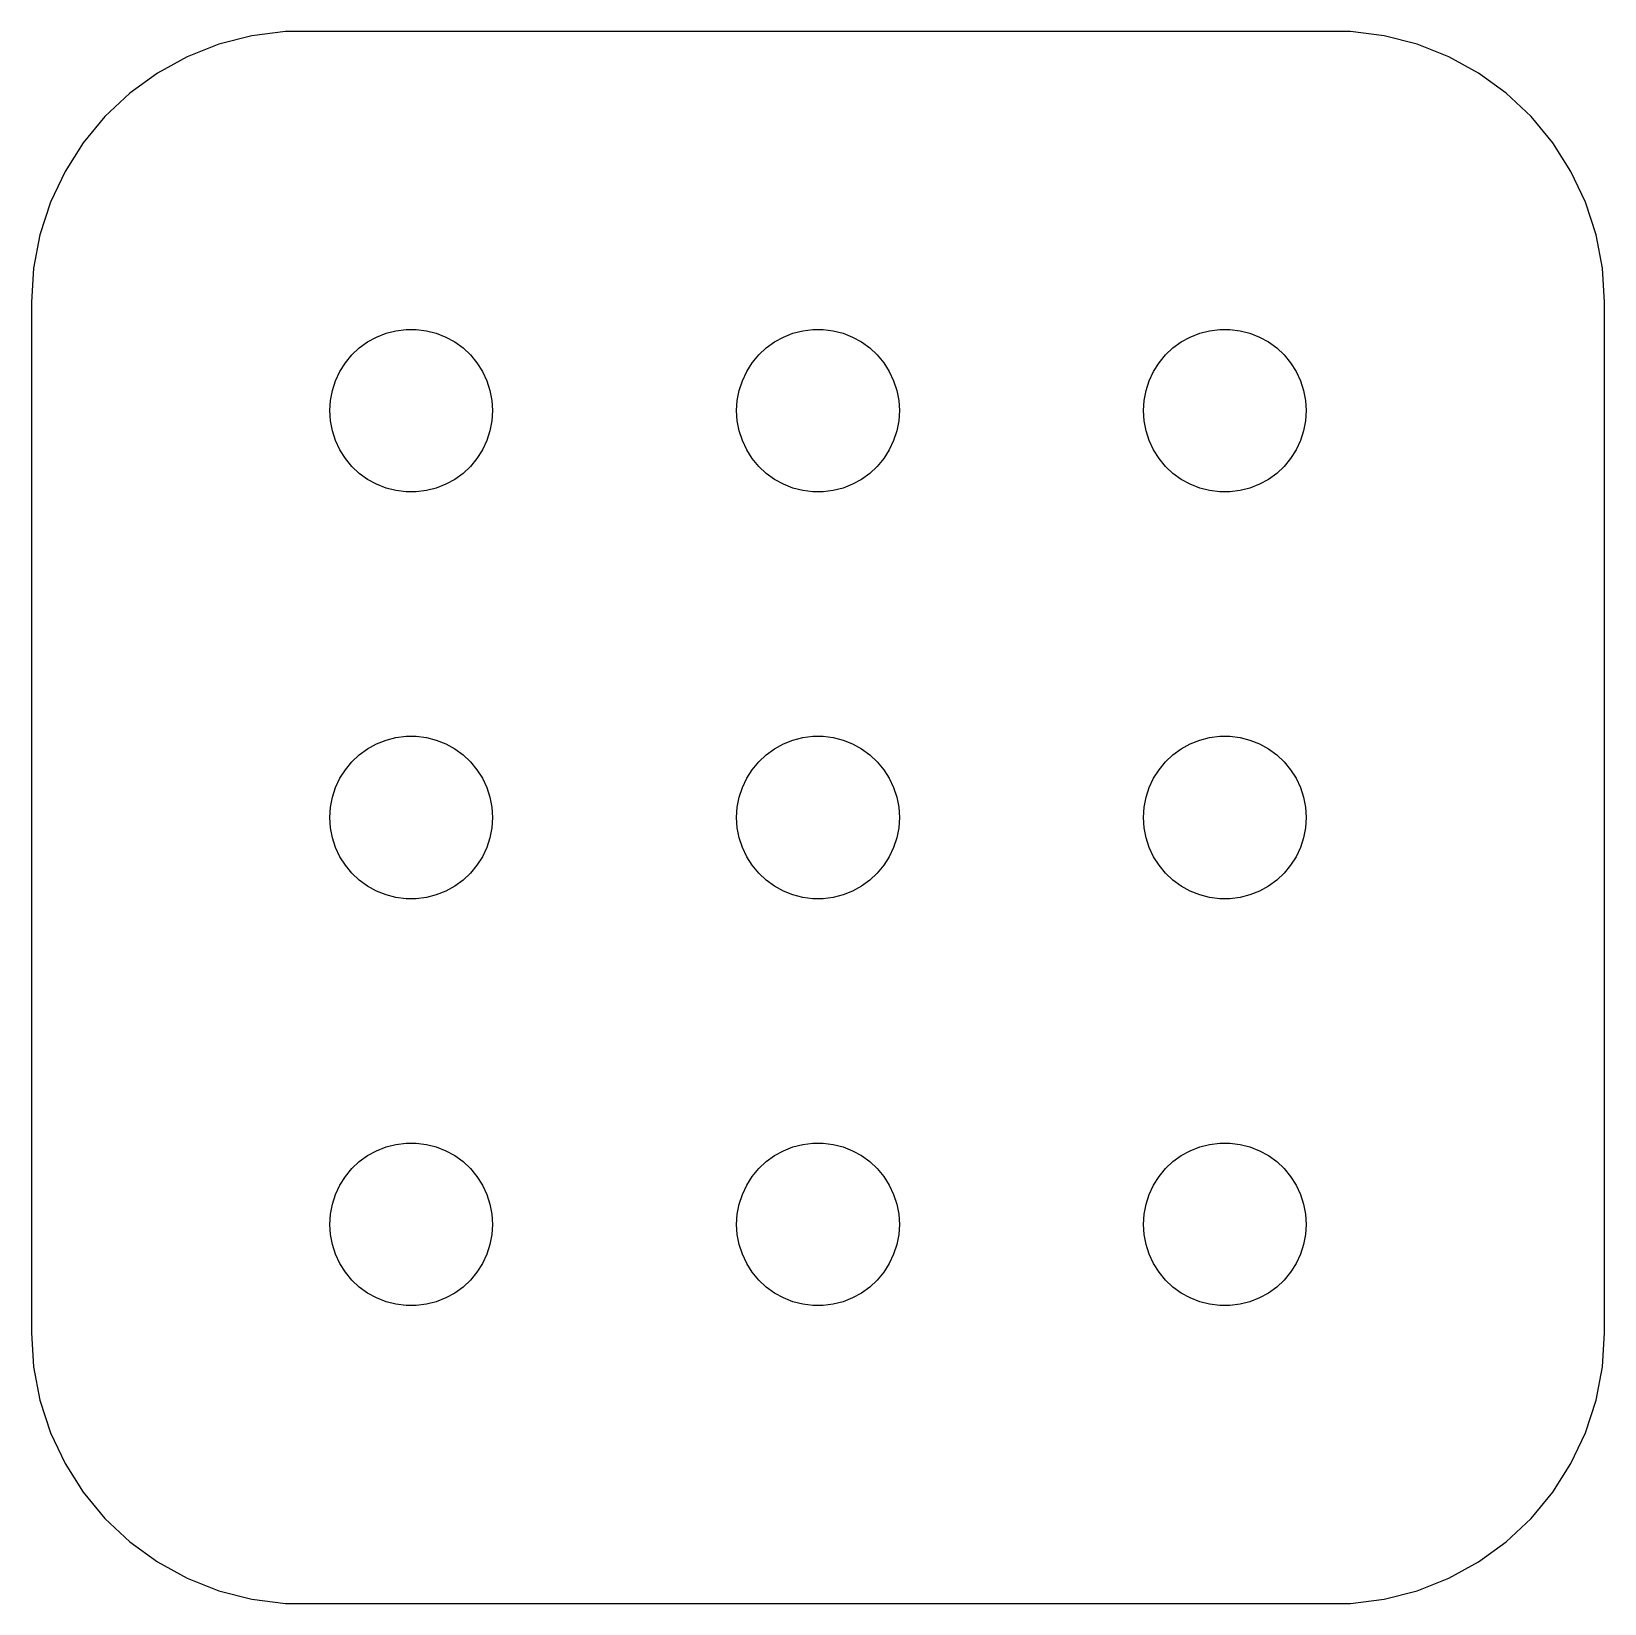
# Model space of a CAD drawing. Header units: metres. Extents: x -14.5 to 14.5, y -14.5 to 14.5.
import ezdxf

# ---------------------------------------------------------------- set-up
doc = ezdxf.new("R2010")
doc.units = ezdxf.units.M

msp = doc.modelspace()

# ---------------------------------------------------------------- linework, layer by layer
for p, q in [((-11.0451, 14.2553), (-11.6289, 14.0241)), ((-10.4369, 14.4114), (-11.0451, 14.2553)), ((-9.81395, 14.4901), (-10.4369, 14.4114)), ((9.81395, 14.4901), (-9.81395, 14.4901)), ((10.4369, 14.4114), (9.81395, 14.4901)), ((11.0451, 14.2553), (10.4369, 14.4114)), ((11.6289, 14.0241), (11.0451, 14.2553)), ((-11.6289, 14.0241), (-12.1791, 13.7216)), ((12.1791, 13.7216), (11.6289, 14.0241)), ((-12.1791, 13.7216), (-12.6871, 13.3526)), ((12.6871, 13.3526), (12.1791, 13.7216)), ((-12.6871, 13.3526), (-13.1448, 12.9227)), ((13.1448, 12.9227), (12.6871, 13.3526)), ((-13.1448, 12.9227), (-13.5451, 12.4389)), ((13.5451, 12.4389), (13.1448, 12.9227)), ((-13.5451, 12.4389), (-13.8815, 11.9088)), ((13.8815, 11.9088), (13.5451, 12.4389)), ((-13.8815, 11.9088), (-14.1489, 11.3406)), ((14.1489, 11.3406), (13.8815, 11.9088)), ((-14.1489, 11.3406), (-14.3429, 10.7434)), ((14.3429, 10.7434), (14.1489, 11.3406)), ((-14.3429, 10.7434), (-14.4606, 10.1267)), ((14.4606, 10.1267), (14.3429, 10.7434)), ((-14.4606, 10.1267), (-14.5, 9.5)), ((14.5, 9.5), (14.4606, 10.1267)), ((-14.5, 9.5), (-14.5, -9.5)), ((14.5, -9.5), (14.5, 9.5)), ((-7.78107, 8.97342), (-7.59418, 8.99704)), ((-7.59418, 8.99704), (-7.40581, 8.99704)), ((-7.40581, 8.99704), (-7.21892, 8.97342)), ((-0.281067, 8.97342), (-0.094177, 8.99704)), ((-0.094177, 8.99704), (0.094177, 8.99704)), ((0.094177, 8.99704), (0.281067, 8.97342)), ((7.21892, 8.97342), (7.40581, 8.99704)), ((7.40581, 8.99704), (7.59418, 8.99704)), ((7.59418, 8.99704), (7.78107, 8.97342)), ((-8.45613, 8.65576), (-8.30373, 8.76648)), ((-8.30373, 8.76648), (-8.13866, 8.85724)), ((-8.13866, 8.85724), (-7.96352, 8.92657)), ((-7.96352, 8.92657), (-7.78107, 8.97342)), ((-7.21892, 8.97342), (-7.03647, 8.92657)), ((-7.03647, 8.92657), (-6.86133, 8.85724)), ((-6.86133, 8.85724), (-6.69626, 8.76648)), ((-6.69626, 8.76648), (-6.54385, 8.65576)), ((-0.956131, 8.65576), (-0.803726, 8.76648)), ((-0.803726, 8.76648), (-0.638657, 8.85724)), ((-0.638657, 8.85724), (-0.463516, 8.92657)), ((-0.463516, 8.92657), (-0.281067, 8.97342)), ((0.281067, 8.97342), (0.463516, 8.92657)), ((0.463516, 8.92657), (0.638657, 8.85724)), ((0.638657, 8.85724), (0.803726, 8.76648)), ((0.803726, 8.76648), (0.956131, 8.65576)), ((6.54385, 8.65576), (6.69626, 8.76648)), ((6.69626, 8.76648), (6.86133, 8.85724)), ((6.86133, 8.85724), (7.03647, 8.92657)), ((7.03647, 8.92657), (7.21892, 8.97342)), ((7.78107, 8.97342), (7.96352, 8.92657)), ((7.96352, 8.92657), (8.13866, 8.85724)), ((8.13866, 8.85724), (8.30373, 8.76648)), ((8.30373, 8.76648), (8.45613, 8.65576)), ((-8.71352, 8.38167), (-8.59344, 8.52681)), ((-8.59344, 8.52681), (-8.45613, 8.65576)), ((-6.54385, 8.65576), (-6.40654, 8.52681)), ((-6.40654, 8.52681), (-6.28647, 8.38167)), ((-1.21352, 8.38167), (-1.09344, 8.52681)), ((-1.09344, 8.52681), (-0.956131, 8.65576)), ((0.956131, 8.65576), (1.09344, 8.52681)), ((1.09344, 8.52681), (1.21352, 8.38167)), ((6.28647, 8.38167), (6.40654, 8.52681)), ((6.40654, 8.52681), (6.54385, 8.65576)), ((8.45613, 8.65576), (8.59344, 8.52681)), ((8.59344, 8.52681), (8.71352, 8.38167)), ((-8.89465, 8.05219), (-8.81445, 8.22263)), ((-8.81445, 8.22263), (-8.71352, 8.38167)), ((-6.28647, 8.38167), (-6.18553, 8.22263)), ((-6.18553, 8.22263), (-6.10533, 8.05219)), ((-1.39465, 8.05219), (-1.31445, 8.22263)), ((-1.31445, 8.22263), (-1.21352, 8.38167)), ((1.21352, 8.38167), (1.31445, 8.22263)), ((1.31445, 8.22263), (1.39465, 8.05219)), ((6.10533, 8.05219), (6.18553, 8.22263)), ((6.18553, 8.22263), (6.28647, 8.38167)), ((8.71352, 8.38167), (8.81445, 8.22263)), ((8.81445, 8.22263), (8.89465, 8.05219)), ((-8.98816, 7.68799), (-8.95287, 7.87303)), ((-8.95287, 7.87303), (-8.89465, 8.05219)), ((-6.10533, 8.05219), (-6.04712, 7.87303)), ((-6.04712, 7.87303), (-6.01183, 7.68799)), ((-1.48816, 7.68799), (-1.45287, 7.87303)), ((-1.45287, 7.87303), (-1.39465, 8.05219)), ((1.39465, 8.05219), (1.45287, 7.87303)), ((1.45287, 7.87303), (1.48816, 7.68799)), ((6.01183, 7.68799), (6.04712, 7.87303)), ((6.04712, 7.87303), (6.10533, 8.05219)), ((8.89465, 8.05219), (8.95287, 7.87303)), ((8.95287, 7.87303), (8.98816, 7.68799)), ((-9, 7.5), (-8.98816, 7.68799)), ((-6.01183, 7.68799), (-6, 7.5)), ((-1.5, 7.5), (-1.48816, 7.68799)), ((1.48816, 7.68799), (1.5, 7.5)), ((6, 7.5), (6.01183, 7.68799)), ((8.98816, 7.68799), (9, 7.5)), ((-8.98816, 7.312), (-9, 7.5)), ((-8.95287, 7.12695), (-8.98816, 7.312)), ((-6.01183, 7.312), (-6.04712, 7.12695)), ((-6, 7.5), (-6.01183, 7.312)), ((-1.48816, 7.312), (-1.5, 7.5)), ((-1.45287, 7.12695), (-1.48816, 7.312)), ((1.48816, 7.312), (1.45287, 7.12695)), ((1.5, 7.5), (1.48816, 7.312)), ((6.01183, 7.312), (6, 7.5)), ((6.04712, 7.12695), (6.01183, 7.312)), ((8.98816, 7.312), (8.95287, 7.12695)), ((9, 7.5), (8.98816, 7.312)), ((-8.89465, 6.9478), (-8.95287, 7.12695)), ((-6.04712, 7.12695), (-6.10533, 6.9478)), ((-1.39465, 6.9478), (-1.45287, 7.12695)), ((1.45287, 7.12695), (1.39465, 6.9478)), ((6.10533, 6.9478), (6.04712, 7.12695)), ((8.95287, 7.12695), (8.89465, 6.9478)), ((-8.81445, 6.77736), (-8.89465, 6.9478)), ((-8.71352, 6.61832), (-8.81445, 6.77736)), ((-6.18553, 6.77736), (-6.28647, 6.61832)), ((-6.10533, 6.9478), (-6.18553, 6.77736)), ((-1.31445, 6.77736), (-1.39465, 6.9478)), ((-1.21352, 6.61832), (-1.31445, 6.77736)), ((1.31445, 6.77736), (1.21352, 6.61832)), ((1.39465, 6.9478), (1.31445, 6.77736)), ((6.18553, 6.77736), (6.10533, 6.9478)), ((6.28647, 6.61832), (6.18553, 6.77736)), ((8.81445, 6.77736), (8.71352, 6.61832)), ((8.89465, 6.9478), (8.81445, 6.77736)), ((-8.59344, 6.47318), (-8.71352, 6.61832)), ((-8.45613, 6.34422), (-8.59344, 6.47318)), ((-6.40654, 6.47318), (-6.54385, 6.34422)), ((-6.28647, 6.61832), (-6.40654, 6.47318)), ((-1.09344, 6.47318), (-1.21352, 6.61832)), ((-0.956131, 6.34422), (-1.09344, 6.47318)), ((1.09344, 6.47318), (0.956131, 6.34422)), ((1.21352, 6.61832), (1.09344, 6.47318)), ((6.40654, 6.47318), (6.28647, 6.61832)), ((6.54385, 6.34422), (6.40654, 6.47318)), ((8.59344, 6.47318), (8.45613, 6.34422)), ((8.71352, 6.61832), (8.59344, 6.47318)), ((-8.30373, 6.23351), (-8.45613, 6.34422)), ((-8.13866, 6.14275), (-8.30373, 6.23351)), ((-7.96352, 6.07341), (-8.13866, 6.14275)), ((-6.86133, 6.14275), (-7.03647, 6.07341)), ((-6.69626, 6.23351), (-6.86133, 6.14275)), ((-6.54385, 6.34422), (-6.69626, 6.23351)), ((-0.803726, 6.23351), (-0.956131, 6.34422)), ((-0.638657, 6.14275), (-0.803726, 6.23351)), ((-0.463516, 6.07341), (-0.638657, 6.14275)), ((0.638657, 6.14275), (0.463516, 6.07341)), ((0.803726, 6.23351), (0.638657, 6.14275)), ((0.956131, 6.34422), (0.803726, 6.23351)), ((6.69626, 6.23351), (6.54385, 6.34422)), ((6.86133, 6.14275), (6.69626, 6.23351)), ((7.03647, 6.07341), (6.86133, 6.14275)), ((8.13866, 6.14275), (7.96352, 6.07341)), ((8.30373, 6.23351), (8.13866, 6.14275)), ((8.45613, 6.34422), (8.30373, 6.23351)), ((-7.78107, 6.02657), (-7.96352, 6.07341)), ((-7.59418, 6.00294), (-7.78107, 6.02657)), ((-7.40581, 6.00294), (-7.59418, 6.00294)), ((-7.21892, 6.02657), (-7.40581, 6.00294)), ((-7.03647, 6.07341), (-7.21892, 6.02657)), ((-0.281067, 6.02657), (-0.463516, 6.07341)), ((-0.094177, 6.00294), (-0.281067, 6.02657)), ((0.094177, 6.00294), (-0.094177, 6.00294)), ((0.281067, 6.02657), (0.094177, 6.00294)), ((0.463516, 6.07341), (0.281067, 6.02657)), ((7.21892, 6.02657), (7.03647, 6.07341)), ((7.40581, 6.00294), (7.21892, 6.02657)), ((7.59418, 6.00294), (7.40581, 6.00294)), ((7.78107, 6.02657), (7.59418, 6.00294)), ((7.96352, 6.07341), (7.78107, 6.02657)), ((-7.96352, 1.42657), (-7.78107, 1.47342)), ((-7.78107, 1.47342), (-7.59418, 1.49704)), ((-7.59418, 1.49704), (-7.40581, 1.49704)), ((-7.40581, 1.49704), (-7.21892, 1.47342)), ((-7.21892, 1.47342), (-7.03647, 1.42657)), ((-0.463516, 1.42657), (-0.281067, 1.47342)), ((-0.281067, 1.47342), (-0.094177, 1.49704)), ((-0.094177, 1.49704), (0.094177, 1.49704)), ((0.094177, 1.49704), (0.281067, 1.47342)), ((0.281067, 1.47342), (0.463516, 1.42657)), ((7.03647, 1.42657), (7.21892, 1.47342)), ((7.21892, 1.47342), (7.40581, 1.49704)), ((7.40581, 1.49704), (7.59418, 1.49704)), ((7.59418, 1.49704), (7.78107, 1.47342)), ((7.78107, 1.47342), (7.96352, 1.42657)), ((-8.45613, 1.15576), (-8.30373, 1.26648)), ((-8.30373, 1.26648), (-8.13866, 1.35724)), ((-8.13866, 1.35724), (-7.96352, 1.42657)), ((-7.03647, 1.42657), (-6.86133, 1.35724)), ((-6.86133, 1.35724), (-6.69626, 1.26648)), ((-6.69626, 1.26648), (-6.54385, 1.15576)), ((-0.956131, 1.15576), (-0.803726, 1.26648)), ((-0.803726, 1.26648), (-0.638657, 1.35724)), ((-0.638657, 1.35724), (-0.463516, 1.42657)), ((0.463516, 1.42657), (0.638657, 1.35724)), ((0.638657, 1.35724), (0.803726, 1.26648)), ((0.803726, 1.26648), (0.956131, 1.15576)), ((6.54385, 1.15576), (6.69626, 1.26648)), ((6.69626, 1.26648), (6.86133, 1.35724)), ((6.86133, 1.35724), (7.03647, 1.42657)), ((7.96352, 1.42657), (8.13866, 1.35724)), ((8.13866, 1.35724), (8.30373, 1.26648)), ((8.30373, 1.26648), (8.45613, 1.15576)), ((-8.81445, 0.722626), (-8.71352, 0.881668)), ((-8.71352, 0.881668), (-8.59344, 1.02681)), ((-8.59344, 1.02681), (-8.45613, 1.15576)), ((-6.54385, 1.15576), (-6.40654, 1.02681)), ((-6.40654, 1.02681), (-6.28647, 0.881668)), ((-6.28647, 0.881668), (-6.18553, 0.722626)), ((-1.31445, 0.722626), (-1.21352, 0.881668)), ((-1.21352, 0.881668), (-1.09344, 1.02681)), ((-1.09344, 1.02681), (-0.956131, 1.15576)), ((0.956131, 1.15576), (1.09344, 1.02681)), ((1.09344, 1.02681), (1.21352, 0.881668)), ((1.21352, 0.881668), (1.31445, 0.722626)), ((6.18553, 0.722626), (6.28647, 0.881668)), ((6.28647, 0.881668), (6.40654, 1.02681)), ((6.40654, 1.02681), (6.54385, 1.15576)), ((8.45613, 1.15576), (8.59344, 1.02681)), ((8.59344, 1.02681), (8.71352, 0.881668)), ((8.71352, 0.881668), (8.81445, 0.722626)), ((-8.89465, 0.552185), (-8.81445, 0.722626)), ((-6.18553, 0.722626), (-6.10533, 0.552185)), ((-1.39465, 0.552185), (-1.31445, 0.722626)), ((1.31445, 0.722626), (1.39465, 0.552185)), ((6.10533, 0.552185), (6.18553, 0.722626)), ((8.81445, 0.722626), (8.89465, 0.552185)), ((-8.98816, 0.187988), (-8.95287, 0.373032)), ((-8.95287, 0.373032), (-8.89465, 0.552185)), ((-6.10533, 0.552185), (-6.04712, 0.373032)), ((-6.04712, 0.373032), (-6.01183, 0.187988)), ((-1.48816, 0.187988), (-1.45287, 0.373032)), ((-1.45287, 0.373032), (-1.39465, 0.552185)), ((1.39465, 0.552185), (1.45287, 0.373032)), ((1.45287, 0.373032), (1.48816, 0.187988)), ((6.01183, 0.187988), (6.04712, 0.373032)), ((6.04712, 0.373032), (6.10533, 0.552185)), ((8.89465, 0.552185), (8.95287, 0.373032)), ((8.95287, 0.373032), (8.98816, 0.187988)), ((-9, 0), (-8.98816, 0.187988)), ((-8.98816, -0.187988), (-9, 0)), ((-6.01183, 0.187988), (-6, 0)), ((-6, 0), (-6.01183, -0.187988)), ((-1.5, 0), (-1.48816, 0.187988)), ((-1.48816, -0.187988), (-1.5, 0)), ((1.48816, 0.187988), (1.5, 0)), ((1.5, 0), (1.48816, -0.187988)), ((6, 0), (6.01183, 0.187988)), ((6.01183, -0.187988), (6, 0)), ((8.98816, 0.187988), (9, 0)), ((9, 0), (8.98816, -0.187988)), ((-8.95287, -0.373032), (-8.98816, -0.187988)), ((-6.01183, -0.187988), (-6.04712, -0.373032)), ((-1.45287, -0.373032), (-1.48816, -0.187988)), ((1.48816, -0.187988), (1.45287, -0.373032)), ((6.04712, -0.373032), (6.01183, -0.187988)), ((8.98816, -0.187988), (8.95287, -0.373032)), ((-8.89465, -0.552185), (-8.95287, -0.373032)), ((-8.81445, -0.722626), (-8.89465, -0.552185)), ((-6.10533, -0.552185), (-6.18553, -0.722626)), ((-6.04712, -0.373032), (-6.10533, -0.552185)), ((-1.39465, -0.552185), (-1.45287, -0.373032)), ((-1.31445, -0.722626), (-1.39465, -0.552185)), ((1.39465, -0.552185), (1.31445, -0.722626)), ((1.45287, -0.373032), (1.39465, -0.552185)), ((6.10533, -0.552185), (6.04712, -0.373032)), ((6.18553, -0.722626), (6.10533, -0.552185)), ((8.89465, -0.552185), (8.81445, -0.722626)), ((8.95287, -0.373032), (8.89465, -0.552185)), ((-8.71352, -0.881668), (-8.81445, -0.722626)), ((-6.18553, -0.722626), (-6.28647, -0.881668)), ((-1.21352, -0.881668), (-1.31445, -0.722626)), ((1.31445, -0.722626), (1.21352, -0.881668)), ((6.28647, -0.881668), (6.18553, -0.722626)), ((8.81445, -0.722626), (8.71352, -0.881668)), ((-8.59344, -1.02681), (-8.71352, -0.881668)), ((-8.45613, -1.15576), (-8.59344, -1.02681)), ((-8.30373, -1.26648), (-8.45613, -1.15576)), ((-6.54385, -1.15576), (-6.69626, -1.26648)), ((-6.40654, -1.02681), (-6.54385, -1.15576)), ((-6.28647, -0.881668), (-6.40654, -1.02681)), ((-1.09344, -1.02681), (-1.21352, -0.881668)), ((-0.956131, -1.15576), (-1.09344, -1.02681)), ((-0.803726, -1.26648), (-0.956131, -1.15576)), ((0.956131, -1.15576), (0.803726, -1.26648)), ((1.09344, -1.02681), (0.956131, -1.15576)), ((1.21352, -0.881668), (1.09344, -1.02681)), ((6.40654, -1.02681), (6.28647, -0.881668)), ((6.54385, -1.15576), (6.40654, -1.02681)), ((6.69626, -1.26648), (6.54385, -1.15576)), ((8.45613, -1.15576), (8.30373, -1.26648)), ((8.59344, -1.02681), (8.45613, -1.15576)), ((8.71352, -0.881668), (8.59344, -1.02681)), ((-8.13866, -1.35724), (-8.30373, -1.26648)), ((-7.96352, -1.42657), (-8.13866, -1.35724)), ((-7.78107, -1.47342), (-7.96352, -1.42657)), ((-7.03647, -1.42657), (-7.21892, -1.47342)), ((-6.86133, -1.35724), (-7.03647, -1.42657)), ((-6.69626, -1.26648), (-6.86133, -1.35724)), ((-0.638657, -1.35724), (-0.803726, -1.26648)), ((-0.463516, -1.42657), (-0.638657, -1.35724)), ((-0.281067, -1.47342), (-0.463516, -1.42657)), ((0.463516, -1.42657), (0.281067, -1.47342)), ((0.638657, -1.35724), (0.463516, -1.42657)), ((0.803726, -1.26648), (0.638657, -1.35724)), ((6.86133, -1.35724), (6.69626, -1.26648)), ((7.03647, -1.42657), (6.86133, -1.35724)), ((7.21892, -1.47342), (7.03647, -1.42657)), ((7.96352, -1.42657), (7.78107, -1.47342)), ((8.13866, -1.35724), (7.96352, -1.42657)), ((8.30373, -1.26648), (8.13866, -1.35724)), ((-7.59418, -1.49704), (-7.78107, -1.47342)), ((-7.40581, -1.49704), (-7.59418, -1.49704)), ((-7.21892, -1.47342), (-7.40581, -1.49704)), ((-0.094177, -1.49704), (-0.281067, -1.47342)), ((0.094177, -1.49704), (-0.094177, -1.49704)), ((0.281067, -1.47342), (0.094177, -1.49704)), ((7.40581, -1.49704), (7.21892, -1.47342)), ((7.59418, -1.49704), (7.40581, -1.49704)), ((7.78107, -1.47342), (7.59418, -1.49704)), ((-8.13866, -6.14275), (-7.96352, -6.07341)), ((-7.96352, -6.07341), (-7.78107, -6.02657)), ((-7.78107, -6.02657), (-7.59418, -6.00294)), ((-7.59418, -6.00294), (-7.40581, -6.00294)), ((-7.40581, -6.00294), (-7.21892, -6.02657)), ((-7.21892, -6.02657), (-7.03647, -6.07341)), ((-7.03647, -6.07341), (-6.86133, -6.14275)), ((-0.638657, -6.14275), (-0.463516, -6.07341)), ((-0.463516, -6.07341), (-0.281067, -6.02657)), ((-0.281067, -6.02657), (-0.094177, -6.00294)), ((-0.094177, -6.00294), (0.094177, -6.00294)), ((0.094177, -6.00294), (0.281067, -6.02657)), ((0.281067, -6.02657), (0.463516, -6.07341)), ((0.463516, -6.07341), (0.638657, -6.14275)), ((6.86133, -6.14275), (7.03647, -6.07341)), ((7.03647, -6.07341), (7.21892, -6.02657)), ((7.21892, -6.02657), (7.40581, -6.00294)), ((7.40581, -6.00294), (7.59418, -6.00294)), ((7.59418, -6.00294), (7.78107, -6.02657)), ((7.78107, -6.02657), (7.96352, -6.07341)), ((7.96352, -6.07341), (8.13866, -6.14275)), ((-8.59344, -6.47318), (-8.45613, -6.34422)), ((-8.45613, -6.34422), (-8.30373, -6.23351)), ((-8.30373, -6.23351), (-8.13866, -6.14275)), ((-6.86133, -6.14275), (-6.69626, -6.23351)), ((-6.69626, -6.23351), (-6.54385, -6.34422)), ((-6.54385, -6.34422), (-6.40654, -6.47318)), ((-1.09344, -6.47318), (-0.956131, -6.34422)), ((-0.956131, -6.34422), (-0.803726, -6.23351)), ((-0.803726, -6.23351), (-0.638657, -6.14275)), ((0.638657, -6.14275), (0.803726, -6.23351)), ((0.803726, -6.23351), (0.956131, -6.34422)), ((0.956131, -6.34422), (1.09344, -6.47318)), ((6.40654, -6.47318), (6.54385, -6.34422)), ((6.54385, -6.34422), (6.69626, -6.23351)), ((6.69626, -6.23351), (6.86133, -6.14275)), ((8.13866, -6.14275), (8.30373, -6.23351)), ((8.30373, -6.23351), (8.45613, -6.34422)), ((8.45613, -6.34422), (8.59344, -6.47318)), ((-8.81445, -6.77736), (-8.71352, -6.61832)), ((-8.71352, -6.61832), (-8.59344, -6.47318)), ((-6.40654, -6.47318), (-6.28647, -6.61832)), ((-6.28647, -6.61832), (-6.18553, -6.77736)), ((-1.31445, -6.77736), (-1.21352, -6.61832)), ((-1.21352, -6.61832), (-1.09344, -6.47318)), ((1.09344, -6.47318), (1.21352, -6.61832)), ((1.21352, -6.61832), (1.31445, -6.77736)), ((6.18553, -6.77736), (6.28647, -6.61832)), ((6.28647, -6.61832), (6.40654, -6.47318)), ((8.59344, -6.47318), (8.71352, -6.61832)), ((8.71352, -6.61832), (8.81445, -6.77736)), ((-8.95287, -7.12695), (-8.89465, -6.9478)), ((-8.89465, -6.9478), (-8.81445, -6.77736)), ((-6.18553, -6.77736), (-6.10533, -6.9478)), ((-6.10533, -6.9478), (-6.04712, -7.12695)), ((-1.45287, -7.12695), (-1.39465, -6.9478)), ((-1.39465, -6.9478), (-1.31445, -6.77736)), ((1.31445, -6.77736), (1.39465, -6.9478)), ((1.39465, -6.9478), (1.45287, -7.12695)), ((6.04712, -7.12695), (6.10533, -6.9478)), ((6.10533, -6.9478), (6.18553, -6.77736)), ((8.81445, -6.77736), (8.89465, -6.9478)), ((8.89465, -6.9478), (8.95287, -7.12695)), ((-8.98816, -7.312), (-8.95287, -7.12695)), ((-6.04712, -7.12695), (-6.01183, -7.312)), ((-1.48816, -7.312), (-1.45287, -7.12695)), ((1.45287, -7.12695), (1.48816, -7.312)), ((6.01183, -7.312), (6.04712, -7.12695)), ((8.95287, -7.12695), (8.98816, -7.312)), ((-9, -7.5), (-8.98816, -7.312)), ((-8.98816, -7.68799), (-9, -7.5)), ((-6.01183, -7.312), (-6, -7.5)), ((-6, -7.5), (-6.01183, -7.68799)), ((-1.5, -7.5), (-1.48816, -7.312)), ((-1.48816, -7.68799), (-1.5, -7.5)), ((1.48816, -7.312), (1.5, -7.5)), ((1.5, -7.5), (1.48816, -7.68799)), ((6, -7.5), (6.01183, -7.312)), ((6.01183, -7.68799), (6, -7.5)), ((8.98816, -7.312), (9, -7.5)), ((9, -7.5), (8.98816, -7.68799)), ((-8.95287, -7.87303), (-8.98816, -7.68799)), ((-6.01183, -7.68799), (-6.04712, -7.87303)), ((-1.45287, -7.87303), (-1.48816, -7.68799)), ((1.48816, -7.68799), (1.45287, -7.87303)), ((6.04712, -7.87303), (6.01183, -7.68799)), ((8.98816, -7.68799), (8.95287, -7.87303)), ((-8.89465, -8.05219), (-8.95287, -7.87303)), ((-8.81445, -8.22263), (-8.89465, -8.05219)), ((-6.10533, -8.05219), (-6.18553, -8.22263)), ((-6.04712, -7.87303), (-6.10533, -8.05219)), ((-1.39465, -8.05219), (-1.45287, -7.87303)), ((-1.31445, -8.22263), (-1.39465, -8.05219)), ((1.39465, -8.05219), (1.31445, -8.22263)), ((1.45287, -7.87303), (1.39465, -8.05219)), ((6.10533, -8.05219), (6.04712, -7.87303)), ((6.18553, -8.22263), (6.10533, -8.05219)), ((8.89465, -8.05219), (8.81445, -8.22263)), ((8.95287, -7.87303), (8.89465, -8.05219)), ((-8.71352, -8.38167), (-8.81445, -8.22263)), ((-8.59344, -8.52681), (-8.71352, -8.38167)), ((-6.28647, -8.38167), (-6.40654, -8.52681)), ((-6.18553, -8.22263), (-6.28647, -8.38167)), ((-1.21352, -8.38167), (-1.31445, -8.22263)), ((-1.09344, -8.52681), (-1.21352, -8.38167)), ((1.21352, -8.38167), (1.09344, -8.52681)), ((1.31445, -8.22263), (1.21352, -8.38167)), ((6.28647, -8.38167), (6.18553, -8.22263)), ((6.40654, -8.52681), (6.28647, -8.38167)), ((8.71352, -8.38167), (8.59344, -8.52681)), ((8.81445, -8.22263), (8.71352, -8.38167)), ((-8.45613, -8.65576), (-8.59344, -8.52681)), ((-8.30373, -8.76648), (-8.45613, -8.65576)), ((-6.54385, -8.65576), (-6.69626, -8.76648)), ((-6.40654, -8.52681), (-6.54385, -8.65576)), ((-0.956131, -8.65576), (-1.09344, -8.52681)), ((-0.803726, -8.76648), (-0.956131, -8.65576)), ((0.956131, -8.65576), (0.803726, -8.76648)), ((1.09344, -8.52681), (0.956131, -8.65576)), ((6.54385, -8.65576), (6.40654, -8.52681)), ((6.69626, -8.76648), (6.54385, -8.65576)), ((8.45613, -8.65576), (8.30373, -8.76648)), ((8.59344, -8.52681), (8.45613, -8.65576)), ((-8.13866, -8.85724), (-8.30373, -8.76648)), ((-7.96352, -8.92657), (-8.13866, -8.85724)), ((-7.78107, -8.97342), (-7.96352, -8.92657)), ((-7.59418, -8.99704), (-7.78107, -8.97342)), ((-7.21892, -8.97342), (-7.40581, -8.99704)), ((-7.03647, -8.92657), (-7.21892, -8.97342)), ((-6.86133, -8.85724), (-7.03647, -8.92657)), ((-6.69626, -8.76648), (-6.86133, -8.85724)), ((-0.638657, -8.85724), (-0.803726, -8.76648)), ((-0.463516, -8.92657), (-0.638657, -8.85724)), ((-0.281067, -8.97342), (-0.463516, -8.92657)), ((-0.094177, -8.99704), (-0.281067, -8.97342)), ((0.281067, -8.97342), (0.094177, -8.99704)), ((0.463516, -8.92657), (0.281067, -8.97342)), ((0.638657, -8.85724), (0.463516, -8.92657)), ((0.803726, -8.76648), (0.638657, -8.85724)), ((6.86133, -8.85724), (6.69626, -8.76648)), ((7.03647, -8.92657), (6.86133, -8.85724)), ((7.21892, -8.97342), (7.03647, -8.92657)), ((7.40581, -8.99704), (7.21892, -8.97342)), ((7.78107, -8.97342), (7.59418, -8.99704)), ((7.96352, -8.92657), (7.78107, -8.97342)), ((8.13866, -8.85724), (7.96352, -8.92657)), ((8.30373, -8.76648), (8.13866, -8.85724)), ((-7.40581, -8.99704), (-7.59418, -8.99704)), ((0.094177, -8.99704), (-0.094177, -8.99704)), ((7.59418, -8.99704), (7.40581, -8.99704)), ((-14.5, -9.5), (-14.4606, -10.1267)), ((14.4606, -10.1267), (14.5, -9.5)), ((-14.4606, -10.1267), (-14.3429, -10.7434)), ((14.3429, -10.7434), (14.4606, -10.1267)), ((-14.3429, -10.7434), (-14.1489, -11.3406)), ((14.1489, -11.3406), (14.3429, -10.7434)), ((-14.1489, -11.3406), (-13.8815, -11.9088)), ((13.8815, -11.9088), (14.1489, -11.3406)), ((-13.8815, -11.9088), (-13.5451, -12.4389)), ((13.5451, -12.4389), (13.8815, -11.9088)), ((-13.5451, -12.4389), (-13.1448, -12.9227)), ((13.1448, -12.9227), (13.5451, -12.4389)), ((-13.1448, -12.9227), (-12.6871, -13.3526)), ((12.6871, -13.3526), (13.1448, -12.9227)), ((-12.6871, -13.3526), (-12.1791, -13.7216)), ((12.1791, -13.7216), (12.6871, -13.3526)), ((-12.1791, -13.7216), (-11.6289, -14.0241)), ((11.6289, -14.0241), (12.1791, -13.7216)), ((-11.6289, -14.0241), (-11.0451, -14.2553)), ((11.0451, -14.2553), (11.6289, -14.0241)), ((-11.0451, -14.2553), (-10.4369, -14.4114)), ((-10.4369, -14.4114), (-9.81395, -14.4901)), ((-9.81395, -14.4901), (9.81395, -14.4901)), ((9.81395, -14.4901), (10.4369, -14.4114)), ((10.4369, -14.4114), (11.0451, -14.2553))]:
    msp.add_line(p, q)

doc.saveas('drawing.dxf')
